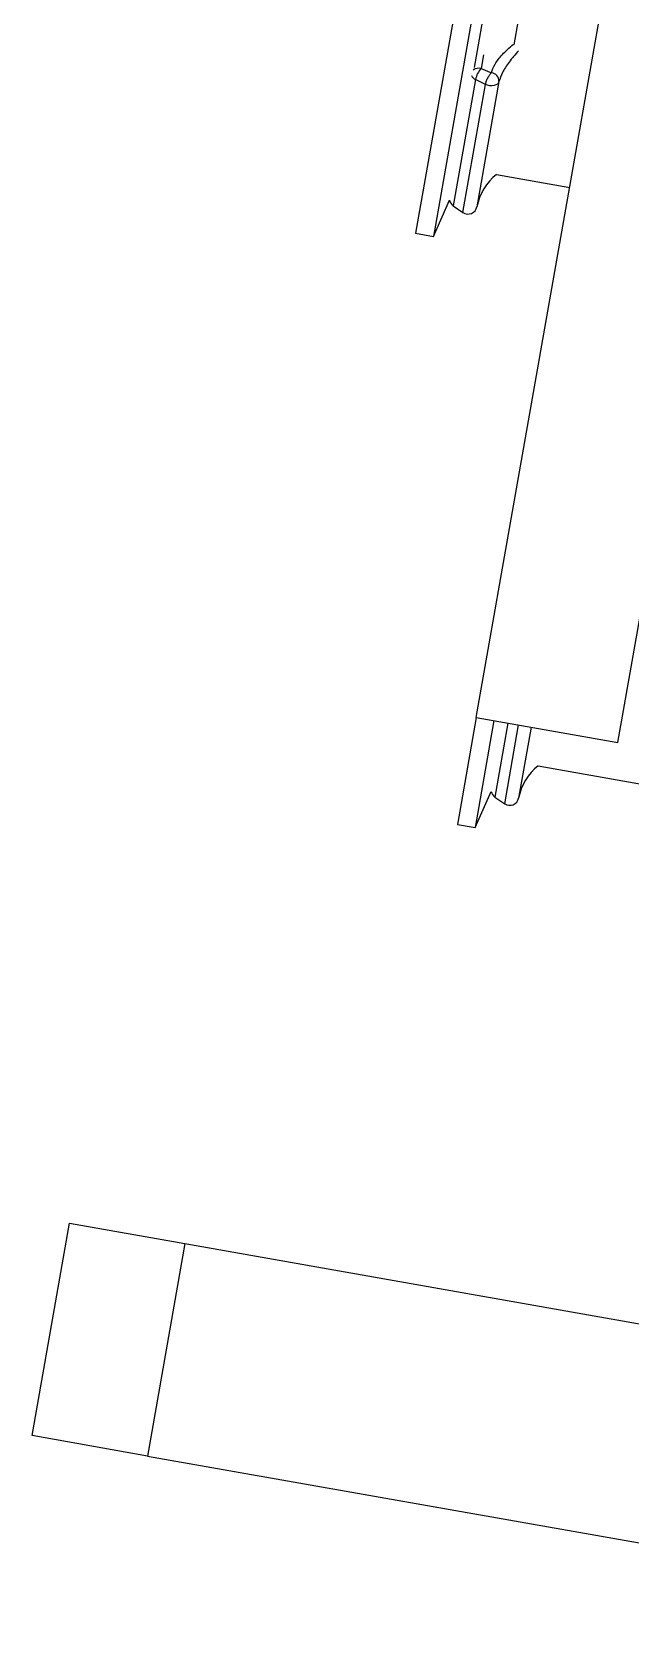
# Model space of a CAD drawing. Header units: millimetres. Extents: x 15 to 2378, y 5 to 1787.
# Drawn here: x 385.46 to 388.8, y 424.07 to 432.99 of the extents above; entities that cross this region are included whole.
import ezdxf

# ---------------------------------------------------------------- set-up
doc = ezdxf.new("R2010")
doc.units = ezdxf.units.MM

msp = doc.modelspace()

# ---------------------------------------------------------------- linework, layer by layer
at = {"color": 7, "linetype": 'Continuous', "lineweight": 25}
for p, q in [((387.9714, 433.9842), (387.5979, 431.8658)), ((388.0699, 433.9668), (387.6964, 431.8485)), ((387.9253, 432.7887), (388.1311, 433.956)), ((387.9351, 429.1712), (388.6809, 433.4011)), ((387.9759, 432.8583), (387.9627, 432.7833)), ((387.9627, 432.7833), (388.0193, 432.7586)), ((387.9307, 432.721), (387.8069, 432.0185)), ((387.8612, 431.9812), (387.9868, 432.6937)), ((387.9868, 432.6937), (387.9307, 432.721)), ((388.0615, 432.7099), (387.9386, 432.0131)), ((388.0478, 432.1927), (388.4552, 432.1208)), ((387.6964, 431.8485), (387.7862, 432.0498)), ((387.8069, 432.0185), (387.8612, 431.9812)), ((387.5979, 431.8658), (387.6964, 431.8485)), ((388.7229, 429.0323), (388.9668, 430.4153)), ((387.9351, 429.1712), (387.83, 428.5755)), ((388.0336, 429.1538), (387.9285, 428.5581)), ((387.9351, 429.1712), (388.7229, 429.0323)), ((388.1117, 429.1401), (388.039, 428.7282)), ((388.0934, 428.6909), (388.1707, 429.1296)), ((388.2404, 429.1174), (388.1708, 428.7228)), ((388.28, 428.9023), (388.8977, 428.7934)), ((387.9285, 428.5581), (388.0183, 428.7595)), ((388.039, 428.7282), (388.0934, 428.6909)), ((387.83, 428.5755), (387.9285, 428.5581)), ((385.4636, 425.1748), (385.6719, 426.3566)), ((385.6719, 426.3566), (386.3143, 426.2433)), ((386.3143, 426.2433), (386.1059, 425.0615)), ((386.3143, 426.2433), (391.9192, 425.255)), ((386.1059, 425.0615), (385.4636, 425.1748)), ((386.1059, 425.0615), (393.9329, 423.6814))]:
    msp.add_line(p, q, dxfattribs=at)
at = {"color": 7, "linetype": 'Continuous', "lineweight": 25, "flags": 128}
for points in [[(388.3222, 433.9223), (388.3148, 433.8808), (388.2523, 433.5262), (388.193, 433.1899), (388.1446, 432.9147)], [(388.0615, 432.7099), (388.0584, 432.7024), (388.0526, 432.696), (388.0442, 432.6909), (388.034, 432.6876), (388.0224, 432.6861), (388.0101, 432.6867), (387.9981, 432.6893), (387.9868, 432.6937)]]:
    msp.add_lwpolyline(points, dxfattribs=at)
at = {"color": 7, "linetype": 'Continuous', "lineweight": 25}
for centre, radius, start, end in [((387.951, 432.7302), 0.0544, 77.58039, 127.06139), ((388.0641, 432.6919), 0.1365, 137.95634, 167.67956), ((387.9479, 432.761), 0.0435, 204.77879, 246.83154), ((388.0152, 432.7125), 0.0463, 356.83867, 84.92801), ((388.2333, 431.9569), 0.3, 128.19667, 169.19371), ((387.8352, 432.0598), 0.05, 191.52513, 235.55605), ((387.8895, 432.0225), 0.05, 235.55605, 349.19371), ((388.4655, 428.6665), 0.3, 128.19667, 169.19371), ((388.0673, 428.7695), 0.05, 191.52513, 235.55605), ((388.1217, 428.7322), 0.05, 235.55605, 349.19371)]:
    msp.add_arc(centre, radius, start, end, dxfattribs=at)
for points, knots in [([(388.0193, 432.7586), (388.0248, 432.7743), (388.0359, 432.8059), (388.0804, 432.8625), (388.1196, 432.8981), (388.1404, 432.9169)], [0, 0, 0, 0, 0.316698, 0.638699, 1, 1, 1, 1]), ([(388.1702, 432.8812), (388.1521, 432.8601), (388.1173, 432.8198), (388.077, 432.7582), (388.0666, 432.7259), (388.0615, 432.7099)], [0, 0, 0, 0, 0.355687, 0.68007, 1, 1, 1, 1])]:
    msp.add_open_spline(points, degree=3, knots=knots, dxfattribs=at)
msp.add_open_spline([(387.9868, 432.6937), (387.9873, 432.6964), (387.9883, 432.7018), (387.991, 432.7109), (387.9945, 432.7202), (387.9987, 432.7295), (388.0036, 432.7384), (388.0088, 432.7464), (388.0141, 432.7535), (388.0176, 432.7569), (388.0193, 432.7586)], degree=3, dxfattribs=at)

doc.saveas('drawing.dxf')
